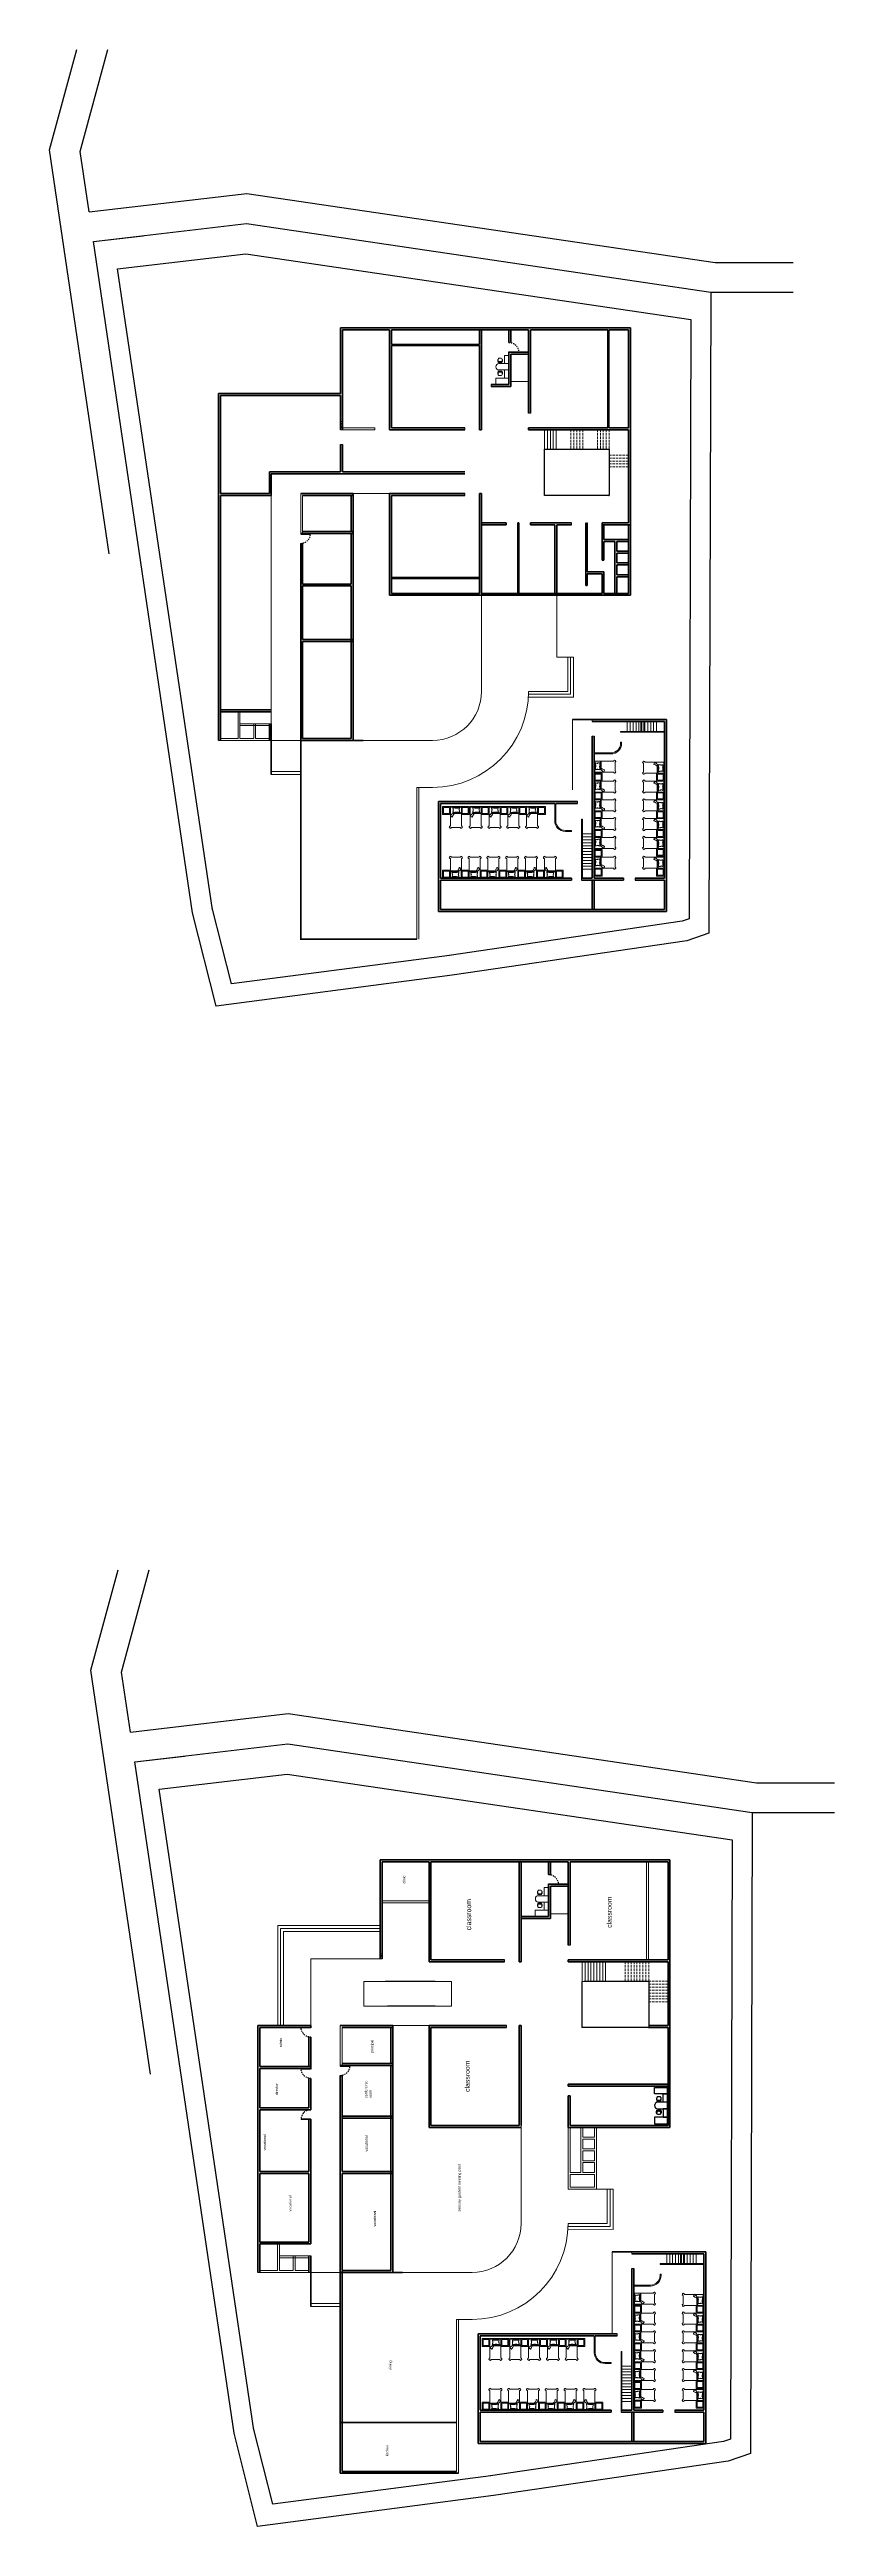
# Model space of a CAD drawing. Header units: metres. Extents: x -846 to 2173, y -239 to 2157.
# Drawn here: x -846.5 to -766.3, y -158.1 to 94.6 of the extents above; entities that cross this region are included whole.
import ezdxf

# ---------------------------------------------------------------- set-up
doc = ezdxf.new("R2010")
doc.units = ezdxf.units.M
doc.header["$MEASUREMENT"] = 0
doc.linetypes.add('ACAD_ISO02W100', pattern=[15, 12, -3])
for name, color, linetype, lineweight in [('furniture', 220, 'Continuous', 13), ('interiors', 133, 'Continuous', 13), ('JO_ DOOR LINE', 50, 'Continuous', 18), ('JO_SECTION LINE', 7, 'Continuous', 40), ('section line', 104, 'Continuous', 40), ('setback', 4, 'Continuous', 30), ('text_space', 7, 'Continuous', 13)]:
    doc.layers.add(name, color=color, linetype=linetype, lineweight=lineweight)
doc.styles.get("Standard").update_dxf_attribs({"font": 'arial.ttf'})

# ---------------------------------------------------------------- blocks, each defined once
blk = doc.blocks.new('door 100cm')
at = {"linetype": 'ByBlock', "lineweight": -3}
blk.add_line((4285, 6341), (4290, 6341), dxfattribs=at)
at = {"layer": 'JO_ DOOR LINE', "lineweight": -3}
for p, q in [((4285, 6341), (4285, 6441)), ((4290, 6341), (4290, 6441))]:
    blk.add_line(p, q, dxfattribs=at)
at = {"layer": 'JO_ DOOR LINE', "linetype": 'ACAD_ISO02W100', "lineweight": -3}
blk.add_arc((4285, 6341), 100, 0, 90, dxfattribs=at)
blk = doc.blocks.new('A$C89509515')
at = {"layer": 'JO_SECTION LINE', "lineweight": -2}
blk.add_blockref('door 100cm', (-4285, -6341), dxfattribs=at)
blk = doc.blocks.new('sidetable')
at = {"layer": 'furniture'}
for points in [[(-37.82, -86.5), (-37.02, -86.5), (-37.02, -87.3), (-37.82, -87.3)], [(-37.72, -86.6), (-37.12, -86.6), (-37.12, -87.2), (-37.72, -87.2)]]:
    blk.add_lwpolyline(points, close=True, dxfattribs=at)
blk = doc.blocks.new('single bed')
at = {"layer": 'furniture'}
for p, q in [((3736.55, 1456.28), (3737.32, 1456.28)), ((3736.59, 1456.2), (3737.32, 1456.2))]:
    blk.add_line(p, q, dxfattribs=at)
for points in [[(3736.68, 1456.28), (3736.55, 1456.28), (3736.49, 1456.24), (3736.47, 1456.23), (3736.45, 1456.21), (3736.43, 1456.2), (3736.41, 1456.19), (3736.39, 1456.17), (3736.36, 1456.15), (3736.33, 1456.12), (3736.31, 1456.09), (3736.29, 1456.07), (3736.25, 1456.03), (3736.23, 1456.02), (3736.22, 1456.01), (3736.2, 1455.99), (3736.2, 1455.99), (3736.19, 1455.98), (3736.21, 1455.97), (3736.24, 1455.95), (3736.3, 1455.91), (3736.35, 1455.88), (3736.37, 1455.86), (3736.4, 1455.85), (3736.4, 1455.85), (3736.42, 1455.87), (3736.43, 1455.93), (3736.48, 1456.01), (3736.5, 1456.06), (3736.53, 1456.12), (3736.59, 1456.19), (3736.62, 1456.23), (3736.64, 1456.25), (3736.66, 1456.27), (3736.68, 1456.28)], [(3737.32, 1456.92), (3736.2, 1456.92), (3736.2, 1454.93)], [(3737.29, 1456.86), (3736.23, 1456.86)], [(3736.82, 1456.36), (3736.8, 1456.35), (3736.76, 1456.35), (3736.73, 1456.34), (3736.7, 1456.34), (3736.66, 1456.33), (3736.61, 1456.33), (3736.56, 1456.33), (3736.51, 1456.33), (3736.48, 1456.33), (3736.45, 1456.32), (3736.44, 1456.33), (3736.46, 1456.36), (3736.46, 1456.38), (3736.47, 1456.43), (3736.48, 1456.47), (3736.48, 1456.5), (3736.48, 1456.55), (3736.49, 1456.58), (3736.49, 1456.6), (3736.49, 1456.61)], [(3736.8, 1456.76), (3736.68, 1456.77), (3736.57, 1456.78), (3736.46, 1456.78), (3736.46, 1456.75), (3736.47, 1456.71), (3736.48, 1456.66), (3736.49, 1456.63), (3736.5, 1456.6), (3736.51, 1456.59), (3736.51, 1456.57)], [(3737.1, 1456.62), (3737.12, 1456.57), (3737.12, 1456.55), (3737.12, 1456.54), (3737.13, 1456.5), (3737.13, 1456.46), (3737.14, 1456.42), (3737.15, 1456.37), (3737.14, 1456.35), (3737.14, 1456.33), (3737.1, 1456.34), (3737.05, 1456.34), (3737.01, 1456.34), (3736.91, 1456.34), (3736.89, 1456.35), (3736.86, 1456.35), (3736.84, 1456.35), (3736.81, 1456.35), (3736.77, 1456.36), (3736.74, 1456.36), (3736.72, 1456.36)], [(3736.75, 1456.75), (3736.82, 1456.76), (3736.86, 1456.76), (3736.9, 1456.76), (3736.94, 1456.76), (3737.02, 1456.77), (3737.05, 1456.77), (3737.08, 1456.78), (3737.11, 1456.78), (3737.15, 1456.78), (3737.13, 1456.74), (3737.11, 1456.67), (3737.1, 1456.6), (3737.09, 1456.58), (3737.08, 1456.56)], [(3737.32, 1454.93), (3737.32, 1456.92)], [(3736.2, 1454.93), (3736.17, 1454.92), (3736.15, 1454.92), (3736.12, 1454.9), (3736.1, 1454.84), (3736.09, 1454.8), (3736.15, 1454.75), (3736.19, 1454.73), (3736.2, 1454.72), (3736.24, 1454.7), (3736.28, 1454.74), (3736.3, 1454.79), (3736.31, 1454.79)], [(3736.31, 1454.79), (3737.21, 1454.79)], [(3737.32, 1454.93), (3737.35, 1454.92), (3737.37, 1454.92), (3737.4, 1454.9), (3737.42, 1454.84), (3737.43, 1454.8), (3737.37, 1454.75), (3737.33, 1454.73), (3737.32, 1454.72), (3737.28, 1454.7), (3737.24, 1454.74), (3737.22, 1454.79), (3737.21, 1454.79)]]:
    blk.add_lwpolyline(points, dxfattribs=at)
for centre, start, end in [((3736.23, 1456.89), 180, 270), ((3737.29, 1456.89), 270, 0)]:
    blk.add_arc(centre, 0.032, start, end, dxfattribs=at)
blk = doc.blocks.new('bed with table(single)')
at = {"layer": 'interiors'}
blk.add_blockref('sidetable', (116.08, 109.52), dxfattribs=at)
at = {"layer": 'section line', "rotation": 90}
blk.add_blockref('single bed', (1535.18, -3715.1), dxfattribs=at)
blk = doc.blocks.new('CH3')
for p, q in [((-259, 349), (-259, 141)), ((-218, 349), (-259, 349)), ((-218, 142), (-218, 349)), ((-218, 89), (-218, 163)), ((259, 350), (218, 350)), ((218, 350), (218, 142)), ((218, 87), (218, 162)), ((259, 142), (259, 350))]:
    blk.add_line(p, q)
at = {"linetype": 'Continuous'}
for p, q in [((-218, 141), (-259, 141)), ((259, 142), (218, 142))]:
    blk.add_line(p, q, dxfattribs=at)
for centre, radius, start, end in [((-163, 416), 55.3, 99.89884, 279.75221), ((-111, 115), 111, 193.25658, 265.9234), ((-166, 436), 35.2, 94.91276, 274.91276), ((0, -348), 836, 78.08993, 101.91007), ((-4, -349), 766, 78.01124, 101.98876), ((18, -535), 913, 91.15667, 100.87136), ((0, 1666), 1666, 265.9234, 274.0766), ((-18, -535), 913, 79.12864, 88.84333), ((111, 115), 111, 274.0766, 345.83344), ((163, 416), 55.3, 260.24779, 80.10116), ((159, 437), 36.2, 265.08724, 70.32125)]:
    blk.add_arc(centre, radius, start, end, dxfattribs=at)
for centre, start, end in [((-181, 309), 90.72261, 132.8382), ((180, 309), 47.1618, 87.57171)]:
    blk.add_arc(centre, 54.9, start, end)
blk = doc.blocks.new('A$C37232429')
for p, q in [((1650, 1400), (1650, 1450)), ((1650, 1450), (2350, 1450)), ((1650, 1400), (1650, 350)), ((2350, 1400), (1650, 1400)), ((2350, 1400), (1650, 1400)), ((2350, 1450), (2350, 1400)), ((2350, 350), (2350, 1400))]:
    blk.add_line(p, q)
for points in [[(1600, 1450), (1600, 1400), (50, 1400), (50, 1450)], [(750, 0), (50, 0), (50, 1400), (750, 1400)], [(750, 950), (750, 1400), (1650, 1400), (1650, 950)], [(1650, 1400), (1600, 1400), (1600, 1450), (1650, 1450)], [(2350, 1400), (2400, 1400), (2400, 1450), (2350, 1450)], [(3250, 950), (3250, 1400), (2350, 1400), (2350, 950)], [(2400, 1450), (2400, 1400), (3950, 1400), (3950, 1450)], [(3250, 0), (3950, 0), (3950, 1400), (3250, 1400)]]:
    blk.add_lwpolyline(points, close=True)
blk.add_arc((2000, 350), 350, 180, 0)
at = {"rotation": 270}
blk.add_blockref('CH3', (1050, 475), dxfattribs=at)
at = {"extrusion": (0, 0, -1), "zscale": -1, "rotation": 270}
blk.add_blockref('CH3', (-2950, 475), dxfattribs=at)

msp = doc.modelspace()

# ---------------------------------------------------------------- linework, layer by layer
for p, q in [((-846.46, 84.38), (-843.68, 94.61)), ((-843.34, 84.19), (-840.5, 94.61)), ((-840.36, 43.15), (-846.46, 84.38)), ((-842.43, 78.04), (-843.34, 84.19)), ((-842.43, 78.04), (-826.33, 79.93)), ((-826.33, 79.93), (-778.51, 72.88)), ((-841.98, 75.01), (-826.37, 76.85)), ((-826.37, 76.85), (-778.95, 69.86)), ((-831.85, 6.53), (-841.98, 75.01)), ((-778.51, 72.88), (-770.55, 72.88)), ((-778.95, 69.86), (-779.14, 4.46)), ((-778.95, 69.86), (-770.55, 69.86)), ((-792.16, 16.07), (-792.06, 16.07)), ((-793.16, 10.07), (-793.16, 9.87)), ((-787.88, 10.07), (-787.88, 9.87)), ((-786.68, 10.07), (-786.68, 9.87)), ((-829.44, -3), (-831.85, 6.53)), ((-781.39, 3.68), (-805.37, 0.15)), ((-779.14, 4.46), (-781.39, 3.68)), ((-805.37, 0.15), (-829.44, -3)), ((-842.24, -70.75), (-839.46, -60.52)), ((-839.12, -70.94), (-836.28, -60.52)), ((-836.14, -111.97), (-842.24, -70.75)), ((-838.21, -77.08), (-839.12, -70.94)), ((-838.21, -77.08), (-822.11, -75.19)), ((-822.11, -75.19), (-774.28, -82.24)), ((-837.76, -80.11), (-822.15, -78.28)), ((-822.15, -78.28), (-774.73, -85.27)), ((-827.62, -148.59), (-837.76, -80.11)), ((-774.28, -82.24), (-766.33, -82.24)), ((-774.73, -85.27), (-774.91, -150.67)), ((-774.73, -85.27), (-766.33, -85.27)), ((-788.12, -140.26), (-788.02, -140.26)), ((-789.12, -146.26), (-789.12, -146.46)), ((-783.84, -146.26), (-783.84, -146.46)), ((-782.64, -146.26), (-782.64, -146.46)), ((-825.22, -158.12), (-827.62, -148.59)), ((-777.17, -151.45), (-801.14, -154.97)), ((-774.91, -150.67), (-777.17, -151.45)), ((-801.14, -154.97), (-825.22, -158.12))]:
    msp.add_line(p, q)
for points in [[(-795.93, 53.82), (-789.33, 53.82), (-789.33, 49.12), (-795.93, 49.12)], [(-792.09, -102.52), (-785.29, -102.5), (-785.29, -107.2), (-792.09, -107.22)]]:
    msp.add_lwpolyline(points, close=True)
at = {"layer": 'furniture'}
for p, q in [((-799.61, 63.39), (-799.56, 63.39)), ((-799.61, 62.56), (-800.58, 62.56)), ((-800.58, 61.91), (-799.61, 61.91)), ((-799.61, 61.91), (-799.61, 62.56)), ((-799.61, 62.56), (-799.56, 62.56)), ((-799.61, 61.91), (-799.61, 62.56)), ((-799.56, 61.91), (-799.61, 61.91)), ((-799.56, 62.56), (-799.56, 61.91)), ((-795.57, -92.93), (-795.52, -92.93)), ((-795.57, -93.77), (-796.54, -93.77)), ((-796.54, -94.42), (-795.57, -94.42)), ((-795.57, -94.42), (-795.57, -93.77)), ((-795.57, -93.77), (-795.52, -93.77)), ((-795.57, -94.42), (-795.57, -93.77)), ((-795.52, -94.42), (-795.57, -94.42)), ((-795.52, -93.77), (-795.52, -94.42))]:
    msp.add_line(p, q, dxfattribs=at)
for points in [[(-800.02, 63.39), (-799.61, 63.39), (-799.61, 62.56), (-800.02, 62.56)], [(-800.91, 61.07), (-800.91, 60.42), (-799.61, 60.42), (-799.61, 61.07)], [(-800.02, 61.07), (-799.61, 61.07), (-799.61, 61.91), (-800.02, 61.91)], [(-799.61, 62.56), (-799.61, 62.6), (-799.56, 62.6), (-799.56, 62.56)], [(-799.61, 61.91), (-799.61, 61.86), (-799.56, 61.86), (-799.56, 61.91)], [(-799.56, 61.86), (-799.61, 61.86), (-799.61, 60.42), (-799.56, 60.42)], [(-795.98, -92.93), (-795.57, -92.93), (-795.57, -93.77), (-795.98, -93.77)], [(-796.87, -95.25), (-796.87, -95.9), (-795.57, -95.9), (-795.57, -95.25)], [(-795.98, -95.25), (-795.57, -95.25), (-795.57, -94.42), (-795.98, -94.42)], [(-795.57, -93.77), (-795.57, -93.72), (-795.52, -93.72), (-795.52, -93.77)], [(-795.57, -94.42), (-795.57, -94.46), (-795.52, -94.46), (-795.52, -94.42)], [(-795.52, -94.46), (-795.57, -94.46), (-795.57, -95.9), (-795.52, -95.9)]]:
    msp.add_lwpolyline(points, close=True, dxfattribs=at)
for points in [[(-799.56, 63.39), (-799.56, 62.6), (-799.61, 62.6), (-799.61, 63.39)], [(-795.52, -92.93), (-795.52, -93.72), (-795.57, -93.72), (-795.57, -92.93)]]:
    msp.add_lwpolyline(points, dxfattribs=at)
for centre in [(-800.58, 62.23), (-796.54, -94.09)]:
    msp.add_arc(centre, 0.325, 90, 270, dxfattribs=at)
at = {"layer": 'interiors'}
for p, q in [((-816.56, 66.02), (-816.56, 62.02)), ((-811.76, 66.02), (-811.76, 61.02)), ((-799.36, 60.72), (-797.56, 60.72)), ((-827.21, 59.51), (-816.76, 59.51)), ((-801.36, 60.42), (-801.36, 60.22)), ((-816.76, 56.64), (-816.56, 56.64)), ((-816.76, 56.44), (-816.56, 56.44)), ((-816.76, 56.32), (-816.56, 56.32)), ((-816.76, 56.12), (-816.56, 56.12)), ((-813.26, 56.02), (-816.76, 56.02)), ((-813.26, 55.82), (-816.76, 55.82)), ((-813.26, 55.82), (-813.26, 56.02)), ((-795.93, 55.82), (-795.93, 53.82)), ((-795.63, 55.82), (-795.63, 53.82)), ((-795.33, 55.82), (-795.33, 53.82)), ((-795.03, 55.82), (-795.03, 53.82)), ((-794.73, 55.82), (-794.73, 53.82)), ((-816.56, 54.32), (-816.76, 54.32)), ((-795.93, 53.82), (-789.33, 53.82)), ((-824.02, 49.32), (-827.21, 49.32)), ((-823.82, 49.32), (-823.82, 24.32)), ((-820.82, 45.22), (-820.82, 49.32)), ((-820.62, 45.22), (-820.62, 49.12)), ((-811.76, 49.32), (-815.46, 49.32)), ((-804.06, 49.32), (-804.06, 49.12)), ((-789.33, 49.32), (-789.33, 49.12)), ((-789.33, 49.32), (-789.33, 49.12)), ((-793.16, 46.32), (-793.16, 46.12)), ((-791.66, 46.32), (-791.56, 46.32)), ((-790.06, 46.32), (-790.06, 46.12)), ((-802.36, 39.12), (-802.36, 38.92)), ((-802.36, 38.92), (-802.36, 29.12)), ((-794.66, 38.92), (-794.66, 32.62)), ((-792.96, 32.62), (-794.66, 32.62)), ((-793.56, 32.62), (-793.56, 29.12)), ((-793.26, 32.62), (-793.26, 28.82)), ((-792.96, 32.62), (-792.96, 28.51)), ((-792.96, 28.52), (-797.58, 28.52)), ((-793.26, 28.82), (-797.57, 28.82)), ((-793.56, 29.12), (-797.56, 29.12)), ((-796.46, 29.12), (-796.46, 29.12)), ((-827.22, 24.32), (-827.22, 27.02)), ((-827.02, 24.32), (-827.02, 27.02)), ((-824.02, 25.82), (-827.02, 25.82)), ((-824.02, 25.62), (-827.02, 25.62)), ((-825.72, 25.82), (-824.02, 25.82)), ((-825.62, 24.32), (-825.62, 25.82)), ((-825.42, 24.32), (-825.42, 25.82)), ((-823.82, 25.82), (-824.02, 25.82)), ((-793.06, 26.24), (-793.06, 19.07)), ((-793.06, 26.24), (-791.06, 26.24)), ((-791.06, 26.24), (-791.06, 26.04)), ((-783.69, 26.04), (-783.69, 25.04)), ((-820.82, 24.12), (-829.22, 24.12)), ((-827.22, 24.32), (-829.02, 24.32)), ((-829.02, 24.32), (-827.52, 24.32)), ((-829.02, 24.32), (-827.22, 24.32)), ((-825.62, 24.32), (-827.02, 24.32)), ((-824.02, 24.32), (-825.42, 24.32)), ((-824.02, 24.12), (-824.02, 24.55)), ((-820.82, 24.25), (-820.82, 21.25)), ((-814.46, 24.12), (-807.36, 24.12)), ((-791.06, 24.54), (-790.86, 24.54)), ((-790.86, 22.83), (-789.16, 22.83)), ((-790.86, 22.83), (-789.16, 22.83)), ((-783.69, 25.04), (-788.16, 25.04)), ((-788.16, 24.94), (-788.16, 25.04)), ((-783.69, 24.94), (-788.16, 24.94)), ((-788.06, 24.94), (-788.16, 24.94)), ((-788.16, 23.83), (-788.16, 23.93)), ((-788.16, 23.93), (-788.06, 23.93)), ((-788.06, 23.83), (-788.06, 23.93)), ((-820.82, 20.95), (-823.82, 20.95)), ((-820.82, 20.65), (-823.82, 20.65)), ((-790.86, 22.13), (-790.86, 22.73)), ((-790.86, 22.73), (-789.16, 22.73)), ((-808.96, 19.32), (-808.96, 3.82)), ((-807.36, 19.32), (-808.96, 19.32)), ((-808.76, 19.32), (-808.76, 3.82)), ((-792.56, 17.87), (-792.56, 17.67)), ((-794.89, 17.67), (-794.89, 15.92)), ((-794.79, 17.67), (-794.79, 15.92)), ((-794.79, 17.67), (-794.79, 15.92)), ((-792.16, 14.57), (-792.16, 16.07)), ((-792.06, 14.57), (-792.06, 16.07)), ((-793.79, 14.92), (-793.16, 14.92)), ((-793.16, 14.92), (-793.79, 14.92)), ((-793.79, 14.82), (-793.16, 14.82)), ((-793.16, 14.82), (-793.16, 14.92)), ((-792.16, 9.87), (-792.16, 14.57)), ((-792.06, 10.07), (-792.06, 14.57)), ((-812.52, -90.3), (-812.52, -94.3)), ((-785.52, -90.3), (-785.52, -100.3)), ((-785.32, -90.3), (-785.32, -100.3)), ((-812.52, -94.3), (-807.72, -94.3)), ((-812.52, -94.5), (-807.72, -94.5)), ((-795.32, -95.6), (-793.52, -95.6)), ((-823.17, -96.81), (-812.72, -96.81)), ((-822.87, -97.11), (-812.72, -97.11)), ((-822.57, -97.41), (-812.72, -97.41)), ((-785.52, -98.1), (-785.52, -100.1)), ((-785.32, -98.1), (-785.32, -100.1)), ((-812.72, -100.2), (-819.78, -100.2)), ((-819.78, -107), (-819.78, -100.2)), ((-812.72, -99.68), (-812.52, -99.68)), ((-812.72, -99.88), (-812.52, -99.88)), ((-812.72, -100), (-812.52, -100)), ((-812.72, -100.2), (-812.52, -100.2)), ((-792.09, -100.5), (-792.09, -102.5)), ((-791.79, -100.5), (-791.79, -102.5)), ((-791.49, -100.5), (-791.49, -102.5)), ((-791.19, -100.5), (-791.19, -102.5)), ((-790.89, -100.5), (-790.89, -102.5)), ((-790.59, -100.5), (-790.59, -102.5)), ((-790.29, -100.5), (-790.29, -102.5)), ((-789.99, -100.5), (-789.99, -102.5)), ((-789.69, -100.5), (-789.69, -102.5)), ((-785.52, -100.1), (-785.52, -100.3)), ((-785.32, -100.1), (-785.32, -100.3)), ((-807.1, -102.5), (-812.19, -102.5)), ((-791.89, -102.5), (-785.29, -102.5)), ((-807.1, -105), (-811.96, -105)), ((-819.78, -107), (-823.17, -107)), ((-812.22, -107), (-816.78, -107)), ((-816.78, -111.1), (-816.78, -107)), ((-816.58, -111.1), (-816.58, -107.2)), ((-807.72, -107), (-811.42, -107)), ((-792.19, -107.2), (-792.19, -107.21)), ((-785.29, -107), (-785.29, -107.2)), ((-785.29, -107), (-785.29, -107.2)), ((-798.32, -117.2), (-798.32, -117.4)), ((-798.32, -117.4), (-798.32, -127.2)), ((-793.52, -117.4), (-793.52, -123.7)), ((-793.32, -117.4), (-793.32, -122)), ((-792.22, -122), (-792.22, -117.4)), ((-792.02, -118.4), (-792.02, -117.4)), ((-790.82, -118.4), (-792.02, -118.4)), ((-790.82, -118.6), (-792.02, -118.6)), ((-792.02, -119.6), (-792.02, -118.6)), ((-790.82, -117.4), (-790.82, -118.4)), ((-790.82, -118.6), (-790.82, -119.6)), ((-790.62, -117.4), (-790.62, -123.7)), ((-790.82, -119.6), (-792.02, -119.6)), ((-790.82, -119.8), (-792.02, -119.8)), ((-792.02, -120.8), (-792.02, -119.8)), ((-790.82, -120.8), (-792.02, -120.8)), ((-790.82, -121), (-792.02, -121)), ((-792.02, -122), (-792.02, -121)), ((-790.82, -119.8), (-790.82, -120.8)), ((-790.82, -121), (-790.82, -122)), ((-788.92, -123.7), (-793.52, -123.7)), ((-792.22, -122), (-793.32, -122)), ((-790.82, -122.2), (-793.32, -122.2)), ((-793.32, -122.2), (-793.32, -123.5)), ((-790.82, -123.5), (-793.32, -123.5)), ((-790.82, -122), (-792.02, -122)), ((-790.82, -122.2), (-790.82, -123.5)), ((-789.52, -123.7), (-789.52, -127.21)), ((-789.22, -123.7), (-789.22, -127.51)), ((-788.92, -123.7), (-788.92, -127.81)), ((-788.92, -127.81), (-793.54, -127.8)), ((-789.52, -127.21), (-793.52, -127.2)), ((-789.22, -127.51), (-793.52, -127.5)), ((-792.42, -127.2), (-792.42, -127.2)), ((-823.18, -132), (-823.18, -129.3)), ((-822.98, -132), (-822.98, -129.3)), ((-819.98, -130.5), (-822.98, -130.5)), ((-819.98, -130.7), (-822.98, -130.7)), ((-821.68, -130.5), (-819.98, -130.5)), ((-821.58, -132), (-821.58, -130.5)), ((-821.38, -132), (-821.38, -130.5)), ((-819.78, -130.5), (-819.98, -130.5)), ((-789.02, -130.09), (-789.02, -138.46)), ((-789.02, -130.09), (-787.02, -130.09)), ((-787.02, -130.09), (-787.02, -130.29)), ((-779.65, -131.29), (-784.12, -131.29)), ((-784.12, -131.39), (-784.12, -131.29)), ((-779.65, -131.39), (-784.12, -131.39)), ((-784.02, -131.39), (-784.12, -131.39)), ((-779.65, -130.29), (-779.65, -131.29)), ((-827.8, -133.48), (-827.83, -133.48)), ((-816.78, -132.2), (-825.18, -132.2)), ((-823.18, -132), (-824.98, -132)), ((-824.98, -132), (-823.48, -132)), ((-824.98, -132), (-823.18, -132)), ((-821.58, -132), (-822.98, -132)), ((-819.98, -132), (-821.38, -132)), ((-819.98, -132.2), (-819.98, -131.78)), ((-816.78, -132.08), (-816.78, -135.08)), ((-810.42, -132.2), (-803.32, -132.2)), ((-787.02, -131.79), (-786.82, -131.79)), ((-786.82, -133.49), (-785.12, -133.49)), ((-786.82, -133.49), (-785.12, -133.49)), ((-786.82, -134.19), (-786.82, -133.59)), ((-786.82, -133.59), (-785.12, -133.59)), ((-784.12, -132.49), (-784.12, -132.39)), ((-784.12, -132.39), (-784.02, -132.39)), ((-784.02, -132.49), (-784.02, -132.39)), ((-816.78, -135.38), (-819.78, -135.38)), ((-816.78, -135.68), (-819.78, -135.68)), ((-804.92, -137), (-804.92, -152.5)), ((-803.32, -137), (-804.92, -137)), ((-804.72, -137), (-804.72, -152.7)), ((-790.85, -138.66), (-790.85, -140.4)), ((-790.75, -138.66), (-790.75, -140.4)), ((-790.75, -138.66), (-790.75, -140.4)), ((-788.52, -138.46), (-788.52, -138.66)), ((-789.75, -141.4), (-789.12, -141.4)), ((-789.12, -141.4), (-789.75, -141.4)), ((-789.75, -141.5), (-789.12, -141.5)), ((-789.12, -141.5), (-789.12, -141.4)), ((-788.12, -141.76), (-788.12, -140.26)), ((-788.02, -141.76), (-788.02, -140.26)), ((-788.12, -146.46), (-788.12, -141.76)), ((-788.02, -146.26), (-788.02, -141.76))]:
    msp.add_line(p, q, dxfattribs=at)
at = {"layer": 'interiors', "ltscale": 0.5}
for p, q in [((-804.06, 56.02), (-804.06, 55.82)), ((-797.36, 57.52), (-797.56, 57.52)), ((-798.32, -95.9), (-798.32, -96.1)), ((-823.17, -96.81), (-823.17, -107)), ((-822.87, -97.11), (-822.87, -107)), ((-822.57, -97.41), (-822.57, -107)), ((-800.02, -100.3), (-800.02, -100.5)), ((-793.32, -98.8), (-793.52, -98.8)), ((-799.82, -107), (-799.82, -107.2))]:
    msp.add_line(p, q, dxfattribs=at)
at = {"layer": 'interiors', "linetype": 'ACAD_ISO02W100', "ltscale": 0.02}
for p, q in [((-793.23, 55.82), (-793.23, 53.82)), ((-792.93, 55.82), (-792.93, 53.82)), ((-792.63, 55.82), (-792.63, 53.82)), ((-792.33, 55.82), (-792.33, 53.82)), ((-792.03, 55.82), (-792.03, 53.82)), ((-790.53, 55.82), (-790.53, 53.82)), ((-790.23, 55.82), (-790.23, 53.82)), ((-789.93, 55.82), (-789.93, 53.82)), ((-789.63, 55.82), (-789.63, 53.82)), ((-789.33, 55.82), (-789.33, 53.82)), ((-789.33, 55.82), (-789.33, 49.32)), ((-789.33, 53.22), (-787.36, 53.22)), ((-789.33, 52.92), (-787.36, 52.92)), ((-789.33, 52.62), (-787.36, 52.62)), ((-789.33, 52.32), (-787.36, 52.32)), ((-789.33, 52.02), (-787.36, 52.02)), ((-787.69, -100.5), (-787.69, -102.5)), ((-787.39, -100.5), (-787.39, -102.5)), ((-787.09, -100.5), (-787.09, -102.5)), ((-786.79, -100.5), (-786.79, -102.5)), ((-786.49, -100.5), (-786.49, -102.5)), ((-786.19, -100.5), (-786.19, -102.5)), ((-785.89, -100.5), (-785.89, -102.5)), ((-785.59, -100.5), (-785.59, -102.5)), ((-785.29, -100.5), (-785.29, -102.5)), ((-785.29, -100.5), (-785.29, -107)), ((-785.29, -102.5), (-783.32, -102.5)), ((-785.29, -102.8), (-783.32, -102.8)), ((-785.29, -103.1), (-783.32, -103.1)), ((-785.29, -103.4), (-783.32, -103.4)), ((-785.29, -103.7), (-783.32, -103.7)), ((-785.29, -104), (-783.32, -104)), ((-785.29, -104.3), (-783.32, -104.3)), ((-785.29, -104.6), (-783.32, -104.6))]:
    msp.add_line(p, q, dxfattribs=at)
at = {"layer": 'interiors', "linetype": 'ACAD_ISO02W100', "ltscale": 0.1}
for p, q in [((-787.49, 25.04), (-787.49, 26.04)), ((-787.19, 25.04), (-787.19, 26.04)), ((-786.89, 25.04), (-786.89, 26.04)), ((-786.89, 25.04), (-786.89, 26.04)), ((-786.89, 25.04), (-786.89, 26.04)), ((-786.89, 25.04), (-786.89, 26.04)), ((-786.59, 25.04), (-786.59, 26.04)), ((-786.29, 25.04), (-786.29, 26.04)), ((-786.09, 25.04), (-786.09, 26.04)), ((-785.99, 25.04), (-785.99, 26.04)), ((-785.79, 25.04), (-785.79, 26.04)), ((-785.69, 25.04), (-785.69, 26.04)), ((-785.39, 25.04), (-785.39, 26.04)), ((-785.39, 25.04), (-785.39, 26.04)), ((-785.09, 25.04), (-785.09, 26.04)), ((-784.79, 25.04), (-784.79, 26.04)), ((-784.49, 25.04), (-784.49, 26.04)), ((-792.16, 14.57), (-791.06, 14.57)), ((-792.06, 14.27), (-791.06, 14.27)), ((-792.06, 13.97), (-791.06, 13.97)), ((-792.06, 13.67), (-791.06, 13.67)), ((-792.06, 13.37), (-791.06, 13.37)), ((-792.06, 13.37), (-791.06, 13.37)), ((-792.06, 13.37), (-791.06, 13.37)), ((-792.06, 13.37), (-791.06, 13.37)), ((-792.06, 13.07), (-791.06, 13.07)), ((-792.06, 12.77), (-791.06, 12.77)), ((-792.06, 12.47), (-791.06, 12.47)), ((-792.06, 12.17), (-791.06, 12.17)), ((-792.06, 11.87), (-791.06, 11.87)), ((-792.06, 11.87), (-791.06, 11.87)), ((-792.06, 11.57), (-791.06, 11.57)), ((-792.06, 11.27), (-791.06, 11.27)), ((-792.06, 10.97), (-791.06, 10.97)), ((-783.45, -131.29), (-783.45, -130.29)), ((-783.15, -131.29), (-783.15, -130.29)), ((-782.85, -131.29), (-782.85, -130.29)), ((-782.85, -131.29), (-782.85, -130.29)), ((-782.85, -131.29), (-782.85, -130.29)), ((-782.85, -131.29), (-782.85, -130.29)), ((-782.55, -131.29), (-782.55, -130.29)), ((-782.25, -131.29), (-782.25, -130.29)), ((-782.05, -131.29), (-782.05, -130.29)), ((-781.95, -131.29), (-781.95, -130.29)), ((-781.75, -131.29), (-781.75, -130.29)), ((-781.65, -131.29), (-781.65, -130.29)), ((-781.35, -131.29), (-781.35, -130.29)), ((-781.35, -131.29), (-781.35, -130.29)), ((-781.05, -131.29), (-781.05, -130.29)), ((-780.75, -131.29), (-780.75, -130.29)), ((-780.45, -131.29), (-780.45, -130.29)), ((-788.12, -141.76), (-787.02, -141.76)), ((-788.02, -142.06), (-787.02, -142.06)), ((-788.02, -142.36), (-787.02, -142.36)), ((-788.02, -142.66), (-787.02, -142.66)), ((-788.02, -142.96), (-787.02, -142.96)), ((-788.02, -142.96), (-787.02, -142.96)), ((-788.02, -142.96), (-787.02, -142.96)), ((-788.02, -142.96), (-787.02, -142.96)), ((-788.02, -143.26), (-787.02, -143.26)), ((-788.02, -143.56), (-787.02, -143.56)), ((-788.02, -143.86), (-787.02, -143.86)), ((-788.02, -144.16), (-787.02, -144.16)), ((-788.02, -144.46), (-787.02, -144.46)), ((-788.02, -144.46), (-787.02, -144.46)), ((-788.02, -144.76), (-787.02, -144.76)), ((-788.02, -145.06), (-787.02, -145.06)), ((-788.02, -145.36), (-787.02, -145.36))]:
    msp.add_line(p, q, dxfattribs=at)
at = {"layer": 'interiors'}
msp.add_lwpolyline([(-814.37, -102.52), (-805.42, -102.52), (-805.42, -105.02), (-814.37, -105.02)], close=True, dxfattribs=at)
for centre, radius, start, end in [((-807.36, 29.12), 5, 270, 0), ((-807.36, 29.12), 9.8, 270, 0), ((-807.46, 29.12), 11, 359.9904, 0), ((-789.16, 23.83), 1, 270, 0), ((-789.16, 23.83), 1.1, 270, 0), ((-793.79, 15.92), 1.1, 180, 270), ((-793.79, 15.92), 1, 180, 270), ((-803.32, -127.2), 5, 270, 0), ((-803.32, -127.2), 9.8, 270, 0), ((-803.42, -127.2), 11, 359.9904, 0), ((-785.12, -132.49), 1, 270, 0), ((-785.12, -132.49), 1.1, 270, 0), ((-789.75, -140.4), 1.1, 180, 270), ((-789.75, -140.4), 1, 180, 270)]:
    msp.add_arc(centre, radius, start, end, dxfattribs=at)
at = {"layer": 'section line'}
for p, q in [((-811.76, 66.22), (-816.76, 66.22)), ((-816.76, 66.22), (-816.76, 59.51)), ((-811.76, 66.02), (-816.56, 66.02)), ((-816.56, 66.02), (-816.56, 56.12)), ((-803.36, 66.22), (-811.76, 66.22)), ((-811.76, 66.02), (-811.76, 63.72)), ((-811.76, 66.02), (-811.76, 55.82)), ((-803.36, 66.02), (-811.56, 66.02)), ((-811.56, 66.02), (-811.56, 64.52)), ((-803.56, 66.02), (-810.56, 66.02)), ((-803.36, 66.22), (-797.36, 66.22)), ((-803.36, 66.22), (-799.36, 66.22)), ((-803.36, 66.02), (-799.56, 66.02)), ((-803.36, 66.02), (-799.56, 66.02)), ((-802.56, 64.52), (-802.56, 66.02)), ((-802.36, 60.22), (-802.36, 66.02)), ((-799.58, 66.02), (-797.56, 66.02)), ((-799.56, 66.02), (-799.56, 64.72)), ((-799.36, 66.02), (-799.36, 64.7)), ((-799.36, 66.02), (-799.36, 64.7)), ((-797.56, 63.72), (-797.56, 66.02)), ((-797.36, 66.22), (-787.16, 66.22)), ((-797.36, 57.52), (-797.36, 66.02)), ((-797.36, 66.02), (-789.46, 66.02)), ((-789.46, 66.02), (-789.46, 56.02)), ((-789.36, 66.02), (-787.36, 66.02)), ((-789.36, 66.02), (-789.36, 58.22)), ((-789.36, 66.02), (-789.36, 56.02)), ((-787.36, 66.02), (-787.36, 58.22)), ((-787.16, 66.22), (-787.16, 58.22)), ((-811.76, 63.52), (-811.76, 55.82)), ((-802.56, 64.52), (-811.56, 64.52)), ((-802.56, 64.42), (-811.56, 64.42)), ((-811.56, 64.42), (-811.56, 56.02)), ((-811.56, 63.72), (-811.56, 56.02)), ((-811.56, 63.72), (-811.56, 63.49)), ((-802.56, 55.82), (-802.56, 64.42)), ((-799.56, 63.72), (-799.56, 60.42)), ((-799.56, 63.72), (-797.56, 63.72)), ((-799.36, 63.52), (-799.36, 60.22)), ((-799.36, 63.52), (-797.56, 63.52)), ((-797.56, 57.52), (-797.56, 64.02)), ((-829.22, 24.12), (-829.22, 59.51)), ((-827.21, 59.51), (-829.22, 59.51)), ((-829.02, 49.32), (-829.02, 59.31)), ((-827.21, 59.31), (-829.02, 59.31)), ((-816.76, 59.51), (-827.21, 59.51)), ((-816.76, 59.31), (-827.21, 59.31)), ((-816.76, 59.31), (-816.76, 56.12)), ((-802.36, 55.82), (-802.36, 60.22)), ((-799.56, 60.42), (-801.36, 60.42)), ((-799.36, 60.22), (-801.36, 60.22)), ((-787.36, 58.22), (-787.36, 56.22)), ((-787.16, 58.22), (-787.16, 56.22)), ((-816.76, 56.12), (-816.76, 55.82)), ((-816.56, 56.12), (-816.56, 55.82)), ((-811.76, 55.82), (-804.06, 55.82)), ((-811.56, 56.02), (-804.06, 56.02)), ((-811.56, 55.82), (-804.06, 55.82)), ((-802.56, 55.82), (-802.36, 55.82)), ((-802.56, 55.82), (-802.36, 55.82)), ((-797.56, 56.02), (-789.46, 56.02)), ((-797.56, 55.82), (-797.56, 56.02)), ((-797.56, 55.82), (-797.56, 56.02)), ((-797.56, 55.82), (-787.36, 55.82)), ((-789.36, 56.02), (-787.36, 56.02)), ((-787.36, 56.22), (-787.36, 56.02)), ((-787.36, 55.82), (-787.36, 46.32)), ((-787.16, 56.22), (-787.16, 55.82)), ((-787.16, 55.82), (-787.16, 49.12)), ((-816.76, 54.32), (-816.76, 51.52)), ((-816.56, 54.32), (-816.56, 51.52)), ((-816.76, 51.52), (-824.02, 51.52)), ((-824.02, 49.32), (-824.02, 51.52)), ((-811.76, 51.32), (-823.82, 51.32)), ((-823.82, 49.12), (-823.82, 51.32)), ((-820.82, 51.32), (-815.46, 51.32)), ((-811.76, 51.52), (-816.56, 51.52)), ((-811.76, 51.52), (-804.06, 51.52)), ((-811.76, 51.32), (-804.06, 51.32)), ((-824.02, 49.32), (-829.02, 49.32)), ((-823.82, 49.12), (-829.02, 49.12)), ((-829.02, 27.02), (-829.02, 49.12)), ((-820.82, 49.32), (-815.46, 49.32)), ((-820.62, 49.12), (-815.46, 49.12)), ((-815.66, 49.12), (-815.66, 45.42)), ((-815.46, 49.32), (-815.46, 24.12)), ((-811.76, 49.32), (-804.06, 49.32)), ((-811.76, 49.32), (-811.76, 38.92)), ((-811.56, 49.12), (-804.06, 49.12)), ((-811.56, 49.12), (-811.56, 39.12)), ((-802.56, 49.32), (-802.36, 49.32)), ((-802.56, 49.32), (-802.36, 49.32)), ((-802.56, 39.12), (-802.56, 49.32)), ((-802.36, 39.12), (-802.36, 49.32)), ((-789.36, 49.12), (-789.33, 49.12)), ((-787.36, 46.32), (-787.36, 49.12)), ((-787.16, 38.92), (-787.16, 49.12)), ((-802.36, 46.32), (-799.86, 46.32)), ((-802.36, 46.12), (-799.86, 46.12)), ((-802.36, 46.12), (-799.86, 46.12)), ((-799.86, 46.12), (-799.86, 46.32)), ((-798.66, 46.32), (-798.56, 46.32)), ((-798.66, 46.32), (-798.66, 39.12)), ((-798.56, 46.32), (-798.56, 39.12)), ((-797.36, 46.32), (-793.16, 46.32)), ((-797.36, 46.12), (-797.36, 46.32)), ((-797.36, 46.12), (-794.86, 46.12)), ((-794.86, 46.12), (-794.86, 39.12)), ((-794.66, 46.12), (-793.16, 46.12)), ((-794.66, 46.12), (-794.66, 39.12)), ((-791.71, 46.32), (-791.71, 39.92)), ((-791.56, 46.32), (-791.56, 41.32)), ((-790.06, 46.32), (-787.36, 46.32)), ((-790.06, 42.52), (-790.06, 46.32)), ((-790.06, 46.12), (-787.36, 46.12)), ((-787.16, 46.12), (-790.06, 46.12)), ((-789.86, 44.62), (-789.86, 46.12)), ((-787.36, 46.12), (-787.36, 43.32)), ((-787.36, 39.12), (-787.36, 46.12)), ((-787.36, 44.62), (-787.36, 45.92)), ((-787.16, 39.82), (-787.16, 46.12)), ((-829.22, 44.92), (-829.22, 39.92)), ((-829.02, 44.92), (-829.02, 40.92)), ((-820.82, 45.22), (-818.82, 45.22)), ((-820.82, 44.22), (-820.82, 40.42)), ((-817.62, 45.42), (-820.62, 45.42)), ((-815.46, 45.22), (-820.62, 45.22)), ((-820.62, 44.24), (-820.62, 40.42)), ((-820.62, 44.24), (-820.62, 40.42)), ((-815.46, 45.42), (-819.42, 45.42)), ((-815.46, 45.42), (-819.32, 45.42)), ((-815.46, 45.42), (-819.12, 45.42)), ((-817.22, 45.22), (-818.52, 45.22)), ((-815.66, 45.22), (-815.66, 40.07)), ((-811.76, 45.22), (-811.76, 38.92)), ((-787.36, 44.62), (-789.86, 44.62)), ((-788.76, 44.42), (-789.86, 44.42)), ((-789.86, 42.52), (-789.86, 44.42)), ((-788.76, 44.42), (-788.76, 39.12)), ((-787.36, 44.42), (-788.56, 44.42)), ((-788.56, 44.42), (-788.56, 43.42)), ((-787.36, 43.42), (-788.56, 43.42)), ((-787.36, 43.22), (-788.56, 43.22)), ((-788.56, 43.22), (-788.56, 42.22)), ((-787.36, 43.42), (-787.36, 44.42)), ((-787.36, 42.22), (-787.36, 43.22)), ((-829.02, 40.72), (-829.02, 27.22)), ((-811.56, 40.72), (-802.56, 40.72)), ((-811.56, 40.62), (-802.56, 40.62)), ((-802.36, 39.12), (-802.36, 41.62)), ((-789.86, 41.32), (-791.56, 41.32)), ((-791.56, 41.12), (-791.56, 39.92)), ((-790.06, 41.12), (-791.56, 41.12)), ((-789.86, 42.52), (-790.06, 42.52)), ((-790.06, 39.12), (-790.06, 41.12)), ((-790.06, 39.12), (-790.06, 41.12)), ((-789.86, 39.12), (-789.86, 41.32)), ((-787.36, 42.22), (-788.56, 42.22)), ((-787.36, 42.02), (-788.56, 42.02)), ((-788.56, 42.02), (-788.56, 41.02)), ((-787.36, 41.02), (-788.56, 41.02)), ((-787.36, 40.82), (-788.56, 40.82)), ((-788.56, 40.82), (-788.56, 39.12)), ((-787.36, 41.02), (-787.36, 42.02)), ((-787.36, 39.82), (-787.36, 40.82)), ((-829.22, 39.92), (-829.22, 24.12)), ((-820.82, 40.42), (-820.82, 24.25)), ((-820.82, 40.42), (-820.82, 24.25)), ((-820.62, 40.42), (-820.62, 40.07)), ((-820.62, 40.07), (-815.66, 40.07)), ((-820.62, 39.87), (-820.62, 34.42)), ((-820.62, 39.87), (-815.66, 39.87)), ((-815.66, 39.87), (-815.66, 24.32)), ((-811.76, 38.92), (-802.36, 38.92)), ((-811.56, 39.12), (-802.56, 39.12)), ((-802.36, 39.12), (-791.56, 39.12)), ((-802.36, 38.92), (-795.51, 38.92)), ((-796.36, 38.92), (-787.16, 38.92)), ((-796.26, 38.92), (-794.66, 38.92)), ((-796.16, 39.12), (-791.71, 39.12)), ((-791.71, 39.92), (-791.56, 39.92)), ((-791.56, 39.12), (-790.06, 39.12)), ((-791.56, 39.12), (-790.06, 39.12)), ((-789.86, 39.12), (-789.56, 39.12)), ((-789.86, 39.12), (-787.36, 39.12)), ((-829.02, 34.22), (-829.02, 27.22)), ((-829.02, 34.22), (-829.02, 27.22)), ((-815.46, 34.42), (-820.62, 34.42)), ((-815.46, 34.22), (-820.62, 34.22)), ((-815.46, 34.22), (-820.62, 34.22)), ((-820.62, 34.22), (-820.62, 24.32)), ((-824.02, 27.22), (-829.02, 27.22)), ((-829.02, 27.02), (-829.02, 24.12)), ((-823.82, 27.02), (-829.02, 27.02)), ((-824.02, 27.22), (-823.82, 27.22)), ((-824.02, 25.82), (-824.02, 24.12)), ((-823.82, 25.82), (-823.82, 20.65)), ((-793.06, 26.24), (-783.49, 26.24)), ((-791.06, 26.04), (-783.69, 26.04)), ((-783.69, 10.07), (-783.69, 26.04)), ((-783.49, 6.67), (-783.49, 26.24)), ((-820.82, 24.25), (-820.82, 3.82)), ((-814.46, 24.12), (-820.82, 24.12)), ((-815.66, 24.32), (-820.62, 24.32)), ((-791.06, 24.54), (-791.06, 16.87)), ((-790.86, 24.54), (-790.86, 10.07)), ((-806.74, 17.87), (-806.74, 6.67)), ((-806.74, 16.17), (-806.74, 17.87)), ((-806.74, 17.87), (-792.56, 17.87)), ((-806.54, 16.17), (-806.54, 17.67)), ((-806.54, 17.67), (-794.89, 17.67)), ((-806.54, 16.17), (-806.54, 10.07)), ((-794.79, 17.67), (-792.56, 17.67)), ((-791.06, 16.87), (-791.06, 10.07)), ((-793.16, 10.07), (-806.54, 10.07)), ((-806.54, 9.87), (-806.54, 6.87)), ((-793.16, 9.87), (-806.54, 9.87)), ((-791.06, 10.07), (-792.16, 10.07)), ((-787.88, 9.87), (-792.16, 9.87)), ((-791.06, 9.87), (-791.06, 6.87)), ((-787.88, 10.07), (-790.86, 10.07)), ((-790.86, 9.87), (-790.86, 6.87)), ((-783.69, 10.07), (-786.68, 10.07)), ((-783.69, 9.87), (-786.68, 9.87)), ((-783.69, 6.87), (-783.69, 9.87)), ((-783.49, 6.67), (-806.74, 6.67)), ((-783.69, 6.87), (-806.54, 6.87)), ((-808.96, 3.82), (-820.86, 3.82)), ((-807.72, -90.1), (-812.72, -90.1)), ((-812.72, -90.1), (-812.72, -100.2)), ((-807.72, -90.3), (-812.52, -90.3)), ((-812.52, -90.3), (-812.52, -100.2)), ((-799.32, -90.1), (-807.72, -90.1)), ((-807.72, -90.3), (-807.72, -92.6)), ((-807.72, -90.3), (-807.72, -100.5)), ((-799.32, -90.3), (-807.52, -90.3)), ((-807.52, -90.3), (-807.52, -100.3)), ((-799.52, -90.3), (-806.52, -90.3)), ((-799.32, -90.1), (-793.32, -90.1)), ((-799.32, -90.1), (-795.32, -90.1)), ((-799.32, -90.3), (-795.52, -90.3)), ((-799.32, -90.3), (-795.52, -90.3)), ((-798.52, -100.5), (-798.52, -90.3)), ((-798.32, -96.1), (-798.32, -90.3)), ((-795.54, -90.3), (-793.52, -90.3)), ((-795.52, -90.3), (-795.52, -91.6)), ((-795.32, -90.3), (-795.32, -91.62)), ((-795.32, -90.3), (-795.32, -91.62)), ((-793.52, -92.6), (-793.52, -90.3)), ((-793.32, -90.1), (-783.12, -90.1)), ((-793.32, -98.8), (-793.32, -90.3)), ((-793.32, -90.3), (-783.32, -90.3)), ((-783.32, -90.3), (-783.32, -98.1)), ((-783.12, -90.1), (-783.12, -98.1)), ((-807.72, -92.8), (-807.72, -100.5)), ((-807.52, -92.6), (-807.52, -100.3)), ((-807.52, -92.6), (-807.52, -92.83)), ((-795.52, -92.6), (-795.52, -95.9)), ((-795.52, -92.6), (-793.52, -92.6)), ((-795.32, -92.8), (-795.32, -96.1)), ((-795.32, -92.8), (-793.52, -92.8)), ((-793.52, -98.8), (-793.52, -92.3)), ((-795.52, -95.9), (-798.32, -95.9)), ((-798.32, -100.5), (-798.32, -96.1)), ((-795.32, -96.1), (-798.32, -96.1)), ((-783.32, -98.1), (-783.32, -100.1)), ((-783.12, -98.1), (-783.12, -100.1)), ((-807.72, -100.5), (-800.02, -100.5)), ((-807.52, -100.3), (-800.02, -100.3)), ((-807.52, -100.5), (-800.02, -100.5)), ((-798.52, -100.5), (-798.32, -100.5)), ((-798.52, -100.5), (-798.32, -100.5)), ((-793.52, -100.3), (-783.32, -100.3)), ((-793.52, -100.5), (-793.52, -100.3)), ((-793.52, -100.5), (-793.52, -100.3)), ((-793.52, -100.5), (-783.32, -100.5)), ((-783.32, -100.1), (-783.32, -100.3)), ((-783.32, -100.5), (-783.32, -107)), ((-783.12, -100.1), (-783.12, -100.5)), ((-783.12, -100.5), (-783.12, -107.2)), ((-819.78, -107), (-825.18, -107)), ((-825.18, -111.4), (-825.18, -107)), ((-819.78, -107.2), (-824.98, -107.2)), ((-824.98, -111.2), (-824.98, -107.2)), ((-819.98, -108.18), (-819.98, -111.2)), ((-819.78, -107), (-819.78, -107.25)), ((-819.78, -108.2), (-819.78, -111.45)), ((-816.78, -107), (-811.42, -107)), ((-816.58, -107.2), (-811.42, -107.2)), ((-811.62, -107.2), (-811.62, -110.9)), ((-811.42, -107), (-811.42, -132.2)), ((-807.72, -107), (-799.82, -107)), ((-807.72, -107), (-807.72, -117.4)), ((-807.52, -107.2), (-799.82, -107.2)), ((-807.52, -107.2), (-807.52, -117.2)), ((-798.52, -107), (-798.32, -107)), ((-798.52, -107), (-798.32, -107)), ((-798.52, -117.2), (-798.52, -107)), ((-798.32, -117.2), (-798.32, -107)), ((-785.32, -107.2), (-783.32, -107.2)), ((-785.29, -107), (-783.32, -107)), ((-784.82, -107), (-783.32, -107)), ((-783.32, -117.2), (-783.32, -107.2)), ((-783.12, -117.4), (-783.12, -107.2)), ((-816.78, -111.1), (-814.78, -111.1)), ((-813.58, -110.9), (-816.58, -110.9)), ((-811.42, -111.1), (-816.58, -111.1)), ((-811.42, -110.9), (-815.38, -110.9)), ((-811.42, -110.9), (-815.28, -110.9)), ((-811.42, -110.9), (-815.08, -110.9)), ((-813.18, -111.1), (-814.48, -111.1)), ((-811.62, -111.1), (-811.62, -132)), ((-807.72, -111.1), (-807.72, -117.4)), ((-825.18, -111.4), (-825.18, -116.4)), ((-819.78, -111.2), (-824.98, -111.2)), ((-819.78, -111.4), (-824.98, -111.4)), ((-821.48, -111.4), (-824.98, -111.4)), ((-824.98, -111.4), (-824.98, -115.4)), ((-819.98, -112.38), (-819.98, -115.4)), ((-819.78, -112.4), (-819.78, -115.6)), ((-816.78, -112.1), (-816.78, -115.9)), ((-816.58, -112.08), (-816.58, -115.9)), ((-816.58, -112.08), (-816.58, -115.9)), ((-793.52, -113), (-793.52, -113.2)), ((-793.52, -113), (-783.12, -113)), ((-793.52, -113.2), (-783.12, -113.2)), ((-819.98, -115.4), (-824.98, -115.4)), ((-819.98, -115.4), (-824.98, -115.4)), ((-819.78, -115.6), (-824.98, -115.6)), ((-824.98, -115.6), (-824.98, -121.9)), ((-816.78, -115.9), (-816.78, -132.08)), ((-816.78, -115.9), (-816.78, -132.08)), ((-816.58, -115.9), (-816.58, -121.9)), ((-816.58, -116.25), (-811.42, -116.25)), ((-793.52, -114.2), (-793.52, -117.4)), ((-793.52, -114.2), (-793.32, -114.2)), ((-793.32, -114.2), (-793.32, -117.2)), ((-825.18, -116.4), (-825.18, -132.2)), ((-819.98, -116.55), (-819.98, -121.9)), ((-819.78, -116.55), (-819.78, -129.3)), ((-816.58, -116.45), (-811.42, -116.45)), ((-807.72, -117.4), (-798.32, -117.4)), ((-807.52, -117.2), (-798.52, -117.2)), ((-793.52, -117.4), (-793.12, -117.4)), ((-793.32, -117.2), (-785.52, -117.2)), ((-793.32, -117.2), (-783.32, -117.2)), ((-793.32, -117.4), (-790.82, -117.4)), ((-791.52, -117.4), (-783.12, -117.4)), ((-819.98, -121.9), (-824.98, -121.9)), ((-824.98, -122.1), (-824.98, -129.1)), ((-824.98, -122.1), (-824.98, -129.1)), ((-819.98, -122.1), (-824.98, -122.1)), ((-822.98, -122.1), (-824.98, -122.1)), ((-819.98, -122.1), (-819.98, -129.1)), ((-811.42, -121.9), (-816.58, -121.9)), ((-811.42, -122.1), (-816.58, -122.1)), ((-811.42, -122.1), (-816.58, -122.1)), ((-816.58, -122.1), (-816.58, -132)), ((-819.98, -129.1), (-824.98, -129.1)), ((-824.98, -129.3), (-824.98, -132.2)), ((-819.78, -129.3), (-824.98, -129.3)), ((-819.98, -130.5), (-819.98, -132.2)), ((-819.78, -130.5), (-819.78, -135.68)), ((-789.02, -130.09), (-779.45, -130.09)), ((-787.02, -130.29), (-779.65, -130.29)), ((-779.65, -146.26), (-779.65, -130.29)), ((-779.45, -149.66), (-779.45, -130.09)), ((-816.78, -132.08), (-816.78, -152.7)), ((-810.42, -132.2), (-816.78, -132.2)), ((-811.62, -132), (-816.58, -132)), ((-816.58, -132.08), (-816.58, -152.5)), ((-787.02, -131.79), (-787.02, -139.46)), ((-786.82, -131.79), (-786.82, -146.26)), ((-802.7, -138.46), (-802.7, -149.66)), ((-802.7, -140.16), (-802.7, -138.46)), ((-802.7, -138.46), (-788.52, -138.46)), ((-802.5, -140.16), (-802.5, -138.66)), ((-802.5, -138.66), (-790.85, -138.66)), ((-790.75, -138.66), (-788.52, -138.66)), ((-802.5, -140.16), (-802.5, -146.26)), ((-787.02, -139.46), (-787.02, -146.26)), ((-789.12, -146.26), (-802.5, -146.26)), ((-802.5, -146.46), (-802.5, -149.46)), ((-789.12, -146.46), (-802.5, -146.46)), ((-787.02, -146.26), (-788.12, -146.26)), ((-783.84, -146.46), (-788.12, -146.46)), ((-787.02, -146.46), (-787.02, -149.46)), ((-783.84, -146.26), (-786.82, -146.26)), ((-786.82, -146.46), (-786.82, -149.46)), ((-779.65, -146.26), (-782.64, -146.26)), ((-779.65, -146.46), (-782.64, -146.46)), ((-779.65, -149.46), (-779.65, -146.46)), ((-804.92, -147.5), (-816.82, -147.5)), ((-779.45, -149.66), (-802.7, -149.66)), ((-779.65, -149.46), (-802.5, -149.46)), ((-804.72, -152.7), (-816.78, -152.7)), ((-804.92, -152.5), (-816.58, -152.5))]:
    msp.add_line(p, q, dxfattribs=at)
at = {"layer": 'section line', "ltscale": 0.5}
for q in [(-823.08, -122.1), (-823.38, -122.1)]:
    msp.add_line((-824.48, -122.1), q, dxfattribs=at)
at = {"layer": 'setback'}
for p, q in [((-841.98, 75.01), (-836.91, 75.61)), ((-839.51, 72.22), (-826.42, 73.76)), ((-826.42, 73.76), (-781, 67.06)), ((-829.83, 6.83), (-839.51, 72.22)), ((-781, 67.06), (-781.17, 5.91)), ((-827.9, -0.74), (-829.87, 7.03)), ((-781.88, 5.67), (-805.66, 2.17)), ((-781.17, 5.91), (-781.88, 5.67)), ((-805.63, 2.18), (-827.9, -0.74)), ((-837.76, -80.11), (-832.69, -79.52)), ((-835.28, -82.9), (-822.2, -81.37)), ((-825.61, -148.29), (-835.28, -82.9)), ((-822.2, -81.37), (-776.78, -88.06)), ((-776.78, -88.06), (-776.95, -149.21)), ((-823.68, -155.86), (-825.65, -148.09)), ((-777.66, -149.46), (-801.44, -152.96)), ((-776.95, -149.21), (-777.66, -149.46)), ((-801.41, -152.95), (-823.68, -155.86))]:
    msp.add_line(p, q, dxfattribs=at)

# ---------------------------------------------------------------- block references
for p in [(-869.12, -2.25), (-869.12, -4.17), (-869.12, -6.08), (-869.12, -8), (-869.12, -10.03), (-865.08, -158.57), (-865.08, -160.49), (-865.08, -162.41), (-865.08, -164.33), (-865.08, -166.36)]:
    msp.add_blockref('bed with table(single)', p)
for p, rotation in [((-705.44, 42.99), 180), ((-705.44, 41.07), 180), ((-705.44, 39.15), 180), ((-826.64, 95.62), 270), ((-824.61, 95.62), 270), ((-822.69, 95.62), 270), ((-820.78, 95.62), 270), ((-818.86, 95.62), 270), ((-705.44, 37.23), 180), ((-705.44, 35.32), 180), ((-783.32, -68.19), 90), ((-781.41, -68.19), 90), ((-779.49, -68.19), 90), ((-777.57, -68.19), 90), ((-775.65, -68.19), 90), ((-705.44, 33.29), 180), ((-701.4, -113.34), 180), ((-701.4, -115.25), 180), ((-822.6, -60.7), 270), ((-820.57, -60.7), 270), ((-818.65, -60.7), 270), ((-816.73, -60.7), 270), ((-814.82, -60.7), 270), ((-701.4, -117.17), 180), ((-701.4, -119.09), 180), ((-779.28, -224.51), 90), ((-777.37, -224.51), 90), ((-775.45, -224.51), 90), ((-773.53, -224.51), 90), ((-771.61, -224.51), 90), ((-701.4, -121.01), 180), ((-701.4, -123.04), 180)]:
    msp.add_blockref('bed with table(single)', p, dxfattribs=dict(rotation=rotation))
at = {"xscale": -1, "rotation": 270}
for p in [(-817.04, -68.19), (-813, -224.51)]:
    msp.add_blockref('bed with table(single)', p, dxfattribs=at)
at = {"xscale": 0.0009557563754140842, "yscale": 0.0009557563754140842, "zscale": 0.0009557563754140842, "rotation": 270}
msp.add_blockref('A$C37232429', (-784.71, -113.27), dxfattribs=at)
at = {"layer": 'furniture', "xscale": 0.0009283734974549418, "yscale": 0.0009283734974549418, "zscale": 0.0009283734974549418, "rotation": 180}
for p in [(-800.47, 63.11), (-796.42, -93.21)]:
    msp.add_blockref('CH3', p, dxfattribs=at)
at = {"layer": 'furniture', "extrusion": (0, 0, -1), "xscale": 0.0009283734974549418, "yscale": 0.0009283734974549418, "zscale": -0.0009283734974549418}
for p in [(800.47, 61.35), (796.42, -94.97)]:
    msp.add_blockref('CH3', p, dxfattribs=at)
at = {"layer": 'interiors'}
for p, rotation in [((-843.36, -69.93), 180), ((-883.25, 47.89), 90), ((-839.32, -226.26), 180), ((-879.21, -108.43), 90)]:
    msp.add_blockref('sidetable', p, dxfattribs=dict(at, rotation=rotation))
for p in [(-753.04, 97.57), (-749, -58.75)]:
    msp.add_blockref('sidetable', p, dxfattribs=at)
at = {"layer": 'section line', "yscale": 0.01, "zscale": 0.01}
for p, xscale, rotation in [((-799.56, 63.72), -0.01, 270), ((-820.82, 45.22), 0.01, 270), ((-795.52, -92.6), -0.01, 270), ((-819.78, -107.2), -0.01, 90), ((-816.78, -111.1), 0.01, 270), ((-819.78, -111.4), -0.01, 90), ((-819.78, -116.6), 0.01, 89.99999999999997)]:
    msp.add_blockref('A$C89509515', p, dxfattribs=dict(at, xscale=xscale, rotation=rotation))
at = {"layer": 'section line', "rotation": 90}
for p in [(666.06, -3715.32), (670.1, -3871.64)]:
    msp.add_blockref('single bed', p, dxfattribs=at)

# ---------------------------------------------------------------- texts
at = {"layer": 'text_space', "attachment_point": 1, "rotation": 90}
for s, width, gutter_width, insert, char_height in [('clinic', 0.7778, 1.29, (-810.4, -92.52), 0.258), ('classroom', 1.5106, 2.51, (-803.92, -97.3), 0.502), ('classroom', 1.5106, 2.51, (-789.57, -97.04), 0.502), ('admin', 0.7778, 1.29, (-823, -109.23), 0.258), ('principal', 0.7778, 1.29, (-813.67, -109.81), 0.258), ('classroom', 1.5106, 2.51, (-804.07, -113.78), 0.502), ('director', 0.7778, 1.29, (-823.41, -114.12), 0.258), ('conference room', 0.7778, 1.29, (-814.27, -114.41), 0.2584), ('vocational', 0.7778, 1.29, (-824.63, -119.75), 0.258), ('vocational', 0.7778, 1.29, (-814.24, -119.86), 0.258), ('sensory garden/ meeting point', 5.6745, 1.29, (-804.76, -125.99), 0.2584), ('vocational', 0.7778, 1.29, (-822.02, -125.98), 0.258), ('vocational', 0.7778, 1.29, (-813.4, -127.52), 0.258), ('\\pxt1;dining', 0.7778, 1.29, (-811.81, -142.15), 0.2584), ('kitchen', 0.7778, 1.29, (-812.12, -150.96), 0.258)]:
    msp.add_mtext_dynamic_manual_height_columns(s, width=width, gutter_width=gutter_width, heights=[0], dxfattribs=dict(at, insert=insert, char_height=char_height))

doc.saveas('drawing.dxf')
